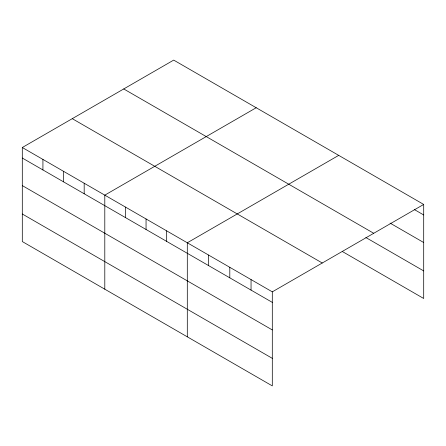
<?xml version="1.0" encoding="UTF-8"?>
<svg xmlns="http://www.w3.org/2000/svg" width="446" height="446" viewBox="0 0 446 446"><rect width="100%" height="100%" fill="white"/><g stroke="black" fill="none" stroke-linecap="round" stroke-linejoin="round"><path stroke-width="0.67" d="M272.3 329.934L272.3 291.851L22.3 147.514L22.3 241.559L272.3 385.896L272.3 329.934L22.3 185.597M22.3 147.514L173.7 60.104L423.7 204.441L423.7 298.486L342.244 251.455M256.199 107.737L104.799 195.147L104.799 289.186M338.698 155.37L187.298 242.78L187.298 336.819M272.3 291.851L423.7 204.441M414.256 209.508L423.7 214.961M390.055 223.1L423.7 242.524M123.737 88.955L373.737 233.286M365.854 237.523L423.7 270.923M72.263 118.669L322.263 263.006M22.3 158.035L272.3 302.371M22.3 213.996L272.3 358.333M251.048 279.586L251.048 290.101M229.802 267.316L229.802 277.836M208.55 255.045L208.55 265.565M166.676 230.872L166.676 241.386M146.048 218.964L146.048 229.478M125.426 207.055L125.426 217.576M84.177 183.239L84.177 193.759M63.549 171.331L63.549 181.851M42.928 159.423L42.928 169.943"/></g></svg>
